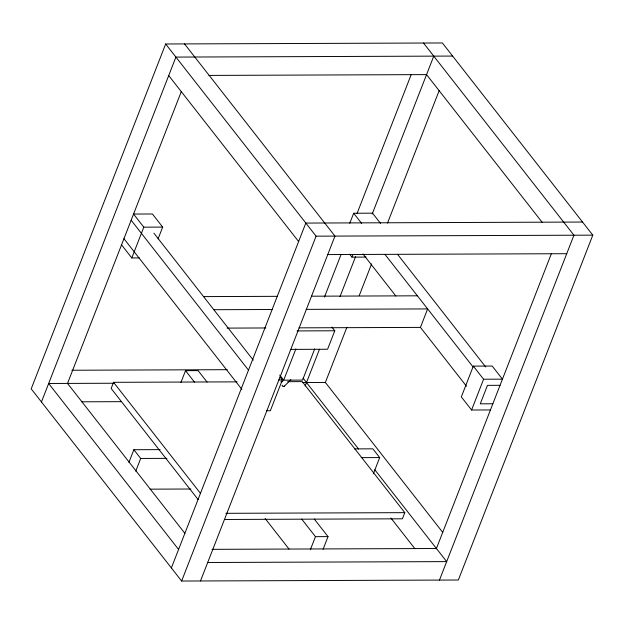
<?xml version="1.0" encoding="UTF-8"?>
<svg xmlns="http://www.w3.org/2000/svg" width="624" height="624" viewBox="0 0 624 624"><rect width="100%" height="100%" fill="white"/><g stroke="black" fill="none" stroke-linecap="round" stroke-linejoin="round"><path stroke-width="0.94" d="M165.656 43.984L31.2 388.853L181.623 581.038L458.344 580.016L592.8 235.147L442.377 42.962L165.656 43.984L316.087 236.168L592.8 235.147M41.457 401.957L175.913 57.088L452.626 56.066M67.4 383.737L181.334 91.502M139.355 257.923L131.804 257.954L143.809 227.159L133.552 214.055L152.42 213.985L162.677 227.089L158.09 238.867M237.073 381.857L113.56 382.317L111.158 388.471L198.128 499.582M128.926 462.392L133.864 449.717L160.095 449.623M135.759 471.128L140.704 458.453L133.864 449.717M180.937 382.45L185.531 370.672L198.104 370.633L207.09 382.099M171.374 567.934L305.83 223.072L582.543 222.043M181.623 581.038L316.087 236.168M200.491 580.967L334.955 236.106L184.525 43.914M280.059 377.052L282.337 379.969L270.332 410.756L266.557 410.771M314.714 348.902L302.554 380.102L283.686 380.172L295.846 348.972M349.783 223.205L353.668 213.244L372.536 213.174L380.515 223.361M324.433 297.141L341.063 254.491M356.983 213.65L411.122 74.794M366.07 257.088L351.92 257.135L352.981 254.42M305.136 386.045L319.472 349.268M339.994 296.634L355.563 256.698M372.193 214.048L433.766 56.137M331.89 327.077L334.784 330.775L327.584 349.253L290.815 349.385M325.244 382.777L346.835 327.421M359.213 295.659L371.6 263.89M387.527 223.049L439.187 90.55M310.502 549.331L315.448 536.656L301.673 519.067M323.076 549.292L328.021 536.609L314.254 519.02M373.331 473.866L379.688 457.571L372.848 448.835L354.393 448.898M287.641 381.67L302.227 381.615L404.797 512.655L402.394 518.809L224.422 519.472M473.327 366.116L483.584 379.22L502.453 379.15L492.196 366.046L473.327 366.116L461.323 396.911L471.58 410.015L490.448 409.945M471.58 410.015L483.584 379.22M436.293 548.831L551.296 253.874M439.475 580.086L573.932 235.217L423.509 43.033M284.216 386.357L290.854 379.688M208.954 75.418L426.559 74.607L542.108 222.23M143.809 227.159L162.677 227.089M327.748 254.576L566.732 253.695M203.564 296.603L277.43 296.33M311.446 296.205L417.386 295.815M213.814 309.707L272.134 309.496M306.15 309.371L427.643 308.919L420.436 327.397L298.951 327.842M227.027 328.107L265.902 327.967M297.055 330.915L334.784 330.775M71.846 370.25L227.276 369.681M278.561 379.977L282.337 379.969M280.831 381.693L282.781 381.685M114.153 383.237L48.656 383.479L178.573 549.463M302.624 382.543L325.377 382.457L442.712 532.373M500.05 385.312L487.469 385.359L480.269 403.829L492.843 403.783M81.697 401.809L121.524 401.661M140.704 458.453L166.936 458.359M361.226 457.634L379.688 457.571M150.072 489.161L190.874 489.013M225.849 513.318L404.797 512.655M315.448 536.656L328.021 536.609M212.012 549.338L436.418 548.504M207.698 562.497L446.675 561.608L374.759 469.724M397.675 254.514L485.683 366.951M353.668 213.244L361.647 223.431M385.094 254.561L473.101 366.998M362.926 253.913L395.85 295.987M420.397 327.343L466.495 386.24M349.643 254.225L351.92 257.135M168.714 75.566L298.623 241.543M303.092 378.16L358.589 449.069M279.692 375.071L283.686 380.172M390.905 518.029L414.851 548.621M153.91 233.173L253.289 360.142M131.157 220.217L248.492 370.133M123.95 238.688L241.894 389.376M121.547 244.85L131.804 257.954M185.531 370.672L194.509 382.145M265.122 518.497L289.068 549.089M113.56 382.317L200.53 493.428M67.525 383.409L184.868 533.325M284.131 385.897A1.131 0.546 21.3 0 1 283.78 386.552A1.131 0.546 21.3 0 1 282.344 386.014A1.131 0.546 21.3 0 1 282.446 385.265"/></g></svg>
